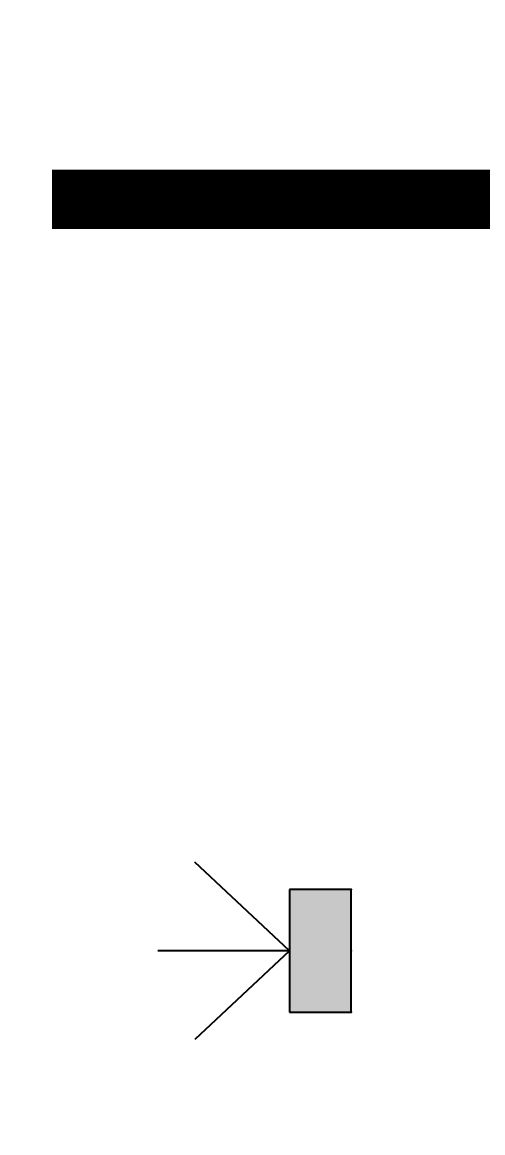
# Model space of a CAD drawing. Header units: millimetres. Extents: x 18255 to 228708, y -2217 to 146640.
# Drawn here: x 96526 to 99237, y 77124 to 83664 of the extents above; entities that cross this region are included whole.
import ezdxf

# ---------------------------------------------------------------- set-up
doc = ezdxf.new("R2010")
doc.units = ezdxf.units.MM
doc.linetypes.add('DASHED', pattern=[0.75, 0.5, -0.25])
doc.layers.get('0').update_dxf_attribs({"color": 8})
doc.layers.get('Defpoints').update_dxf_attribs({"color": 8})
doc.layers.add('-人员定位', color=6, linetype='Continuous')
doc.styles.add('hztxt', font='', dxfattribs={"width": 0.67})
doc.styles.get('hztxt').set_extended_font_data('FangSong_GB2312')
doc.dimstyles.new('GEN-ANSI', dxfattribs={"dimscale": 80, "dimtxt": 10, "dimasz": 10, "dimexe": 5, "dimexo": 5, "dimgap": 5, "dimtad": 1, "dimdec": 0, "dimdsep": 46, "dimtxsty": 'hztxt', "dimcen": 0, "dimclrd": 3, "dimclre": 3, "dimclrt": 2, "dimadec": 0, "dimazin": 0, "dimtp": 0.1, "dimtm": 0.1, "dimtfac": 0.71, "dimtdec": 0, "dimtmove": 0, "dimatfit": 3, "dimfxl": 1, "dimtolj": 1, "dimtzin": 0, "dimarcsym": 0})

# ---------------------------------------------------------------- blocks, each defined once
blk = doc.blocks.new('*D57')
at = {"color": 3, "lineweight": -2, "transparency": 16777216}
for p, q in [((98925.8, 83841.3), (102770.8, 83841.3)), ((102370.8, 83041.3), (102370.8, 74641.3)), ((98925.8, 73841.3), (102770.8, 73841.3))]:
    blk.add_line(p, q, dxfattribs=at)
at = {"color": 3, "transparency": 16777216}
for points in [[(102237.5, 83041.3), (102504.2, 83041.3), (102370.8, 83841.3)], [(102237.5, 74641.3), (102504.2, 74641.3), (102370.8, 73841.3)]]:
    blk.add_solid(points, dxfattribs=at)
at = {"layer": 'Defpoints', "color": 0, "transparency": 16777216}
for p in [(98525.8, 83841.3), (98525.8, 73841.3), (102370.8, 73841.3)]:
    blk.add_point(p, dxfattribs=at)
at = {"color": 2, "transparency": 16777216, "insert": (101570.8, 78841.3), "char_height": 800, "attachment_point": 5, "rotation": 90, "style": 'hztxt'}
blk.add_mtext('\\A1;10000', dxfattribs=at)
blk = doc.blocks.new('定位基站')
at = {"layer": '-人员定位', "ltscale": 0.01}
h = blk.add_hatch(color=256, dxfattribs=at)
h.dxf.hatch_style = 1
h.paths.add_polyline_path([(406524, 477798), (406524, 477617.1), (406162.1, 477617.1), (406162.1, 477798)])
at = {"layer": '-人员定位', "color": 6}
for p, q in [((406343, 477798), (406343, 478186.1)), ((406343, 477798), (406082.2, 478076.6)), ((406343, 477798), (406603.9, 478076.6)), ((406343, 477995.5), (406343, 477995.5)), ((406162.1, 477798), (406524, 477798)), ((406162.1, 477617.1), (406162.1, 477798)), ((406524, 477798), (406524, 477617.1)), ((406524, 477617.1), (406162.1, 477617.1))]:
    blk.add_line(p, q, dxfattribs=at)
for p in [(406343, 477798), (406162.1, 477617.1), (406343, 477617.1), (406524, 477617.1)]:
    blk.add_point(p, dxfattribs=at)

msp = doc.modelspace()

# ---------------------------------------------------------------- linework, layer by layer
at = {"linetype": 'DASHED', "ltscale": 5, "const_width": 350}
msp.add_lwpolyline([(103525.8, 82620.7), (96701, 82620.7)], dxfattribs=at)

# ---------------------------------------------------------------- block references
at = {"layer": '-人员定位', "xscale": -2, "yscale": 2, "zscale": 2, "rotation": 90}
msp.add_blockref('定位基站', (1053695.8, 890882), dxfattribs=at)

# ---------------------------------------------------------------- dimensions: what is measured, and where the dimension line sits
dim = msp.add_linear_dim(base=(102370.8, 73841.3), p1=(98525.8, 83841.3), p2=(98525.8, 73841.3), angle=90, dimstyle='GEN-ANSI', override={"dimpost": '<>'})
dim.commit()
dim.dimension.update_dxf_attribs({"geometry": '*D57', "text_midpoint": (101570.8, 78841.3)})

doc.saveas('drawing.dxf')
